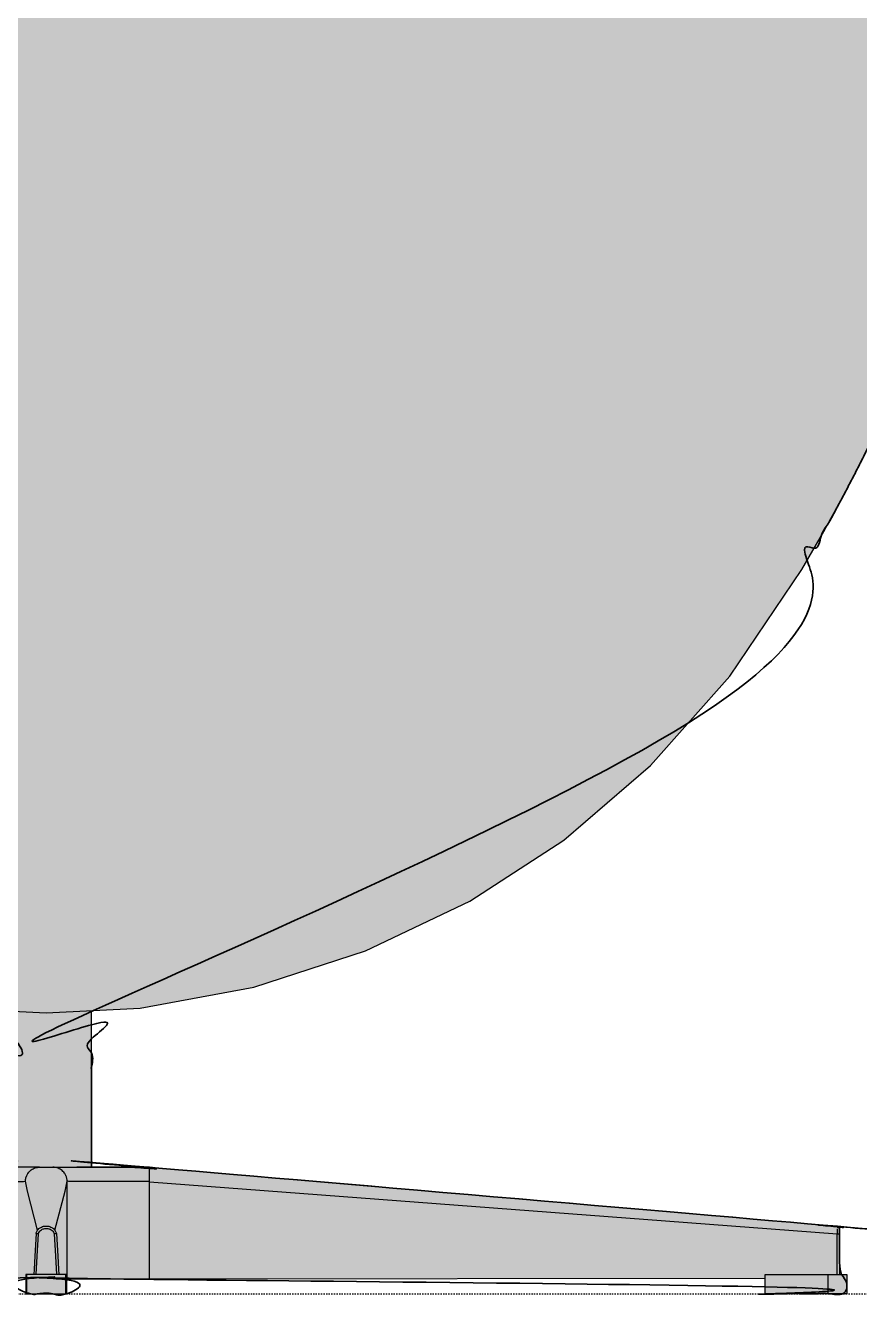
# Model space of a CAD drawing. Header units: millimetres. Extents: x 0 to 2578, y -1409 to 1073.
# Drawn here: x 525 to 878, y -1409 to -872 of the extents above; entities that cross this region are included whole.
import ezdxf

# ---------------------------------------------------------------- set-up
doc = ezdxf.new("R2010")
doc.units = ezdxf.units.MM
doc.linetypes.add('Dots', pattern=[1, 0, -1])
doc.layers.add('Blocks', color=7, linetype='Continuous')
doc.layers.add('Blocks$Fill', color=7, linetype='Continuous', true_color=0xffffff)
for name, color, linetype, lineweight, true_color in [('Blocks$Inner', 7, 'Continuous', 25, 0x007f00), ('Blocks$Outline', 7, 'Continuous', 35, 0xff3f3f), ('Groud', 7, 'Dots', 25, 0x243775)]:
    doc.layers.add(name, color=color, linetype=linetype, lineweight=lineweight, true_color=true_color)

# ---------------------------------------------------------------- blocks, each defined once
blk = doc.blocks.new('Egg Back')
at = {"layer": 'Blocks$Fill'}
blk.add_hatch(color=256, dxfattribs=at).paths.add_polyline_path([(-869.3712391371141, 27.61455358701468), (-869.371239455139, 25.1981333220111), (-869.3712705289859, 8.163703951348987), (-872.39221660677, 8.163703918454383), (-872.39221660677, -8.299842251105184e-13), (-837.874696968755, -8.331301775701787e-13), (-837.874696968755, 6.423867539126226), (-577.280474302293, 6.215370178221799), (-542.4298906721729, 6.215372085570429), (-542.3149146973797, 6.223098780641571), (-542.3149146973797, -1.769562418128174e-12), (-524.9037185619013, -8.616545857445428e-13), (-524.9037185619004, 6.22309878064066), (-524.7887425871081, 6.215372085569518), (-523.6353343226133, 6.215360147190998), (-229.3439362905269, 6.423867539126171), (-229.343936290526, -1.798086826302538e-12), (-194.8264166525109, -1.801232778762198e-12), (-194.8264166525109, 8.163703918453411), (-197.8473627302951, 8.163703951348925), (-197.847393804142, 25.19813332201104), (-197.8473938955341, 25.2568849047956), (-197.8473941221677, 27.61455358701462), (-198.7618609020069, 28.61103905259917), (-489.938160193566, 53.52566241185654), (-514.4489561808264, 53.52564181893199), (-514.4489561808246, 119.773678119389), (-493.8682258524263, 120.8173354521851), (-445.7318140967467, 129.7347128990032), (-398.5055316149878, 145.1323061718568), (-354.3971916350624, 166.1271013713249), (-314.5341077939588, 191.9144333049799), (-277.8720509013423, 223.4404528546457), (-244.3146904607487, 261.3288782925201), (-213.883921721987, 306.3738537231948), (-201.5549113010397, 327.8757135368256), (-189.9196367137958, 349.8062870160193), (-178.9998260716883, 372.13167474582), (-168.8149755233732, 394.8165467162013), (-159.3822345701083, 417.8243279024154), (-150.7163100618776, 441.1173945567452), (-142.8293899994138, 464.6572790036826), (-135.7310879680594, 488.4048806020865), (-131.5182243470212, 496.293276970312), (-123.0705784221522, 517.2537763524415), (-117.8000125519015, 533.9083310565293), (-114.8160233141975, 550.3293964632567), (-114.9205664259611, 557.0737698174689), (-115.4335906908458, 560.5176833554315), (-116.2791596626834, 563.8382193992929), (-117.4736037782062, 567.0406316159151), (-119.048200413978, 570.1541870000037), (-123.284998529601, 575.8862573824899), (-128.7218744577598, 580.5693848884375), (-135.0475520530439, 583.9178609383571), (-135.0735355611235, 583.9269321139275), (-135.0997792777997, 583.9353358730095), (-135.1262825967176, 583.9430731151817), (-135.1530449115223, 583.950144740023), (-135.1800656158588, 583.956551647112), (-135.2073441033722, 583.9622947360273), (-135.2348797677075, 583.9673749063478), (-135.2626720025098, 583.9717930576523), (-135.2907202014241, 583.9755500895196), (-135.3190237580955, 583.9786469015284), (-135.347582066169, 583.9810843932571), (-135.3763945192897, 583.982863464285), (-135.4054605111026, 583.9839850141905), (-135.4347794352528, 583.9844499425523), (-135.4643506853853, 583.9842591489491), (-135.4941736551452, 583.98341353296), (-135.5242477381775, 583.9819139941635), (-135.5545723281273, 583.9797614321383), (-135.5851468186397, 583.9769567464631), (-135.6159706033596, 583.9735008367167), (-135.6470430759322, 583.9693946024778), (-135.6783636300024, 583.9646389433253), (-135.7099316592154, 583.959234758838), (-135.7417465572162, 583.9531829485943), (-135.7738077176498, 583.946484412173), (-135.8061145341613, 583.9391400491531), (-135.8714627099982, 583.9225174416322), (-135.9377862338872, 583.903322322661), (-136.0050802549889, 583.8815618888696), (-136.0733399224635, 583.8572433368879), (-136.1425603854715, 583.8303738633458), (-136.2127367931734, 583.8009606648734), (-136.2838642947294, 583.7690109381003), (-136.3559380393001, 583.7345318796567), (-136.4289531760458, 583.6975306861723), (-136.502904854127, 583.6580145542771), (-136.577788222704, 583.615990680601), (-136.6535984309372, 583.571466261774), (-136.7303306279871, 583.524448494426), (-136.8865415851785, 583.4229617006863), (-137.0463822875615, 583.3115878724211), (-137.2098139284193, 583.1903845826703), (-137.4401878432997, 583.0079102714514), (-137.6771267426288, 582.8072381704469), (-137.7002579674464, 582.9992350102591), (-137.7262308947712, 583.1811665839817), (-137.7550934267185, 583.353424527927), (-137.786893465404, 583.5164004784071), (-137.8216789129434, 583.6704860717344), (-137.8594976714523, 583.8160729442212), (-137.8795595117314, 583.885801746497), (-137.9003976430462, 583.9535527321796), (-137.9220180531613, 584.019374855808), (-137.9444267298409, 584.0833170719216), (-137.9637568009786, 584.135330377431), (-137.9836378414645, 584.1860673605102), (-138.0040663824065, 584.2355298162126), (-138.0250389549132, 584.2837195395925), (-138.0465520900925, 584.330638325704), (-138.0686023190529, 584.3762879696008), (-138.0911861729024, 584.4206702663371), (-138.1143001827495, 584.463787010967), (-138.1379408797022, 584.5056399985444), (-138.1621047948689, 584.5462310241232), (-138.1867884593577, 584.5855618827577), (-138.2119884042769, 584.6236343695016), (-138.2377011607348, 584.660450279409), (-138.2639232598395, 584.696011407534), (-138.2906512326993, 584.7303195489305), (-138.3178816104224, 584.7633764986526), (-138.3456109241171, 584.7951840517543), (-138.3738357048916, 584.8257440032896), (-138.4025524838542, 584.8550581483124), (-138.431757792113, 584.8831282818769), (-138.4614481607763, 584.909956199037), (-138.4916201209524, 584.9355436948467), (-138.5222702037494, 584.9598925643601), (-138.5533949402757, 584.9830046026311), (-138.5849908616393, 585.0048816047138), (-138.6170544989487, 585.0255253656621), (-138.649582383312, 585.0449376805301), (-138.6825710458374, 585.0631203443718), (-138.7160170176332, 585.0800751522412), (-138.7499168298076, 585.0958038991922), (-138.7842670134689, 585.1103083802791), (-138.8190640997253, 585.1235903905555), (-138.8416140931866, 585.1314659405831), (-138.8643462771543, 585.1388400419946), (-138.8872604583749, 585.145713308674), (-138.9103564435952, 585.1520863545053), (-138.9336340395618, 585.1579597933727), (-138.9570930530214, 585.1633342391601), (-138.9807332907206, 585.1682103057518), (-139.0045545594062, 585.1725886070317), (-139.0285566658246, 585.1764697568838), (-139.0527394167227, 585.1798543691923), (-139.0771026188471, 585.182743057841), (-139.1016460789445, 585.1851364367144), (-139.1263696037614, 585.1870351196964), (-139.1512730000446, 585.1884397206707), (-139.1763560745407, 585.1893508535218), (-139.2016186339964, 585.1897691321337), (-145.4644352503678, 585.9412841171179), (-152.2127717382631, 585.1910711484052), (-158.7284492560451, 582.9536952770031), (-164.5281939667388, 579.4814863977772), (-169.6064357433064, 574.9669433557319), (-173.1814294384762, 570.2591941434212), (-172.6250360969156, 577.9320878767858), (-168.187596026521, 615.1086494031824), (-161.2652495909537, 657.0889395412332), (-136.7639144585595, 764.1809227688418), (-103.4809924603109, 878.2980293238597), (-88.89943345851714, 933.0350168247924), (-84.27375169769073, 956.9293501547336), (-81.49174388815152, 978.224880217369), (-80.42860806659371, 996.4914757415718), (-80.86830551893615, 1012.038386572178), (-84.95723047681746, 1034.848648743834), (-92.8272558847169, 1051.675425455222), (-98.36190962312718, 1058.549932215951), (-104.99723605838, 1064.318075191263), (-112.557943622511, 1068.763745114881), (-128.1028001116468, 1074.309553617203), (-146.1208854428936, 1073.462136421551), (-165.4761602565781, 1067.498093506668), (-206.9865525665358, 1050.409160242678), (-263.8049827075895, 1027.802222045794), (-334.3862317264732, 1007.166088125646), (-405.4402582391861, 993.665898614252), (-501.5847770767817, 984.3019042657743), (-533.0552428115919, 982.7296559679808), (-534.1633904476897, 982.7296559679808), (-565.6338561824999, 984.3019042657752), (-661.7783750200955, 993.6658986142521), (-732.8324015328084, 1007.166088125647), (-803.4136505516921, 1027.802222045795), (-860.2320806927459, 1050.409160242679), (-901.7424730027027, 1067.498093506668), (-921.0977478163876, 1073.462136421551), (-939.1158331476344, 1074.309553617202), (-954.6606896367697, 1068.76374511488), (-962.2213972009007, 1064.318075191262), (-968.8567236361531, 1058.549932215951), (-974.3913773745638, 1051.675425455222), (-982.2614027824633, 1034.848648743833), (-986.3503277403446, 1012.038386572178), (-986.7900251926875, 996.4914757415737), (-985.7268893711292, 978.2248802173691), (-982.94488156159, 956.9293501547328), (-978.3191998007641, 933.0350168247925), (-963.7376407989699, 878.2980293238608), (-930.4547188007222, 764.180922768841), (-905.953383668328, 657.0889395412333), (-899.0310372327608, 615.1086494031834), (-894.5935971623662, 577.932087876785), (-894.0372038208066, 570.2591941434213), (-897.6121975159754, 574.966943355732), (-902.690439292543, 579.4814863977773), (-908.4901840032367, 582.9536952770042), (-915.0058615210182, 585.1910711484062), (-921.7541980089136, 585.941284117118), (-928.0170146253004, 585.1897691321348), (-928.042277184755, 585.1893508535223), (-928.0673602592503, 585.1884397206708), (-928.0922636555329, 585.1870351196959), (-928.1169871803493, 585.1851364367136), (-928.1415306404463, 585.18274305784), (-928.1658938425702, 585.1798543691908), (-928.190076593468, 585.1764697568819), (-928.2140786998864, 585.1725886070295), (-928.2378999685718, 585.1682103057494), (-928.2615402062711, 585.1633342391575), (-928.2849992197308, 585.1579597933697), (-928.3082768156975, 585.1520863545021), (-928.331372800918, 585.1457133086705), (-928.3542869821388, 585.1388400419909), (-928.3770191661066, 585.1314659405792), (-928.399569159568, 585.1235903905514), (-928.4343662458238, 585.110308380275), (-928.4687164294842, 585.0958038991884), (-928.5026162416577, 585.0800751522376), (-928.5360622134526, 585.0631203443685), (-928.5690508759773, 585.0449376805271), (-928.6015787603396, 585.0255253656596), (-928.6336423976479, 585.0048816047117), (-928.6652383190108, 584.9830046026296), (-928.696363055536, 584.9598925643593), (-928.7270131383323, 584.9355436948467), (-928.7571850985075, 584.9099561990378), (-928.7868754671699, 584.8831282818785), (-928.816080775428, 584.8550581483149), (-928.8447975543895, 584.8257440032932), (-928.8730223351632, 584.795184051759), (-928.9007516488571, 584.7633764986584), (-928.9279820265795, 584.7303195489375), (-928.9547099994385, 584.6960114075423), (-928.9809320985423, 584.6604502794187), (-929.0066448549994, 584.6236343695126), (-929.031844799918, 584.5855618827703), (-929.056528464406, 584.5462310241376), (-929.0806923795719, 584.5056399985605), (-929.104333076524, 584.4637870109849), (-929.1274470863704, 584.4206702663569), (-929.1500309402193, 584.3762879696225), (-929.1720811691789, 584.3306383257277), (-929.1935943043578, 584.2837195396183), (-929.214566876864, 584.2355298162405), (-929.2349954178055, 584.1860673605403), (-929.2548764582907, 584.1353303774637), (-929.2742065294282, 584.0833170719563), (-929.2966152061091, 584.0193748558403), (-929.3182356162255, 583.9535527322092), (-929.3390737475415, 583.885801746524), (-929.3591355878219, 583.8160729442454), (-929.3969543463329, 583.6704860717531), (-929.4317397938742, 583.5164004784206), (-929.4635398325613, 583.3534245279358), (-929.4924023645099, 583.181166583987), (-929.5183752918356, 582.9992350102623), (-929.541506516654, 582.8072381704498), (-929.7784454159855, 583.0079102714554), (-930.0088193308696, 583.1903845826768), (-930.1722509717268, 583.3115878724271), (-930.332091674109, 583.4229617006914), (-930.4883026312998, 583.5244484944304), (-930.5650348283493, 583.5714662617783), (-930.6408450365823, 583.6159906806049), (-930.7157284051589, 583.6580145542806), (-930.7896800832398, 583.6975306861756), (-930.8626952199852, 583.7345318796596), (-930.9347689645556, 583.7690109381031), (-931.0058964661114, 583.8009606648758), (-931.0760728738128, 583.8303738633482), (-931.1452933368205, 583.8572433368901), (-931.2135530042949, 583.8815618888715), (-931.2808470253963, 583.9033223226628), (-931.347170549285, 583.9225174416337), (-931.4125187251217, 583.9391400491546), (-931.4448255416331, 583.9464844121745), (-931.4768867020666, 583.9531829485956), (-931.5087016000673, 583.9592347588392), (-931.5402696292803, 583.9646389433266), (-931.5715901833504, 583.969394602479), (-931.6026626559228, 583.9735008367178), (-931.6334864406426, 583.976956746464), (-931.6640609311548, 583.9797614321391), (-931.6943855211046, 583.9819139941643), (-931.7244596041369, 583.9834135329609), (-931.7542825738967, 583.9842591489501), (-931.7838538240292, 583.9844499425529), (-931.8131727481793, 583.983985014191), (-931.8422387399921, 583.9828634642856), (-931.8710511931126, 583.9810843932579), (-931.8996095011862, 583.978646901529), (-931.9279130578575, 583.9755500895202), (-931.9559612567717, 583.9717930576529), (-931.983753491574, 583.9673749063483), (-932.0112891559093, 583.9622947360275), (-932.0385676434225, 583.9565516471121), (-932.0655883477591, 583.9501447400231), (-932.0923506625638, 583.9430731151818), (-932.1188539814818, 583.9353358730096), (-932.145097698158, 583.9269321139276), (-932.1710812062374, 583.9178609383572), (-938.4967588015206, 580.5693848884385), (-943.9336347296794, 575.8862573824891), (-948.1704328453034, 570.1541870000038), (-949.7450294810747, 567.0406316159152), (-950.9394735965984, 563.838219399293), (-951.7850425684355, 560.5176833554316), (-952.2980668333198, 557.0737698174681), (-952.4026099450839, 550.3293964632577), (-949.4186207073794, 533.9083310565285), (-944.1480548371287, 517.2537763524416), (-935.7004089122602, 496.2932769703112), (-931.4875452912229, 488.4048806020883), (-924.3892432598668, 464.6572790036782), (-916.502323197401, 441.1173945567349), (-907.8363986891676, 417.8243279023992), (-898.4036577358994, 394.8165467161796), (-888.218807187581, 372.131674745793), (-877.2989965454697, 349.8062870159873), (-865.6637219582217, 327.875713536789), (-853.3347115372703, 306.3738537231539), (-822.9039427985331, 261.3288782925193), (-789.3465823579377, 223.4404528546466), (-752.6845254653222, 191.9144333049808), (-712.8214416242176, 166.127101371324), (-668.7131016442931, 145.1323061718559), (-621.4868191625351, 129.7347128990032), (-573.3504074068537, 120.8173354521851), (-552.76967707843, 119.7736781193881), (-552.769677078431, 53.52564181893199), (-577.2804730657149, 53.52566241185655), (-868.456772357275, 28.61103905260014)], flags=0)
at = {"layer": 'Blocks$Inner'}
for p, q in [((-514.4489561808259, 53.52564181893194), (-514.4489561808259, 119.8413570920893)), ((-198.7620812962632, 28.61101372459871), (-197.8473941221673, 27.61455358701642)), ((-541.838407393202, 0), (-541.838407393202, 8.163703918457031)), ((-525.380225866079, 0), (-525.380225866079, 8.163703918457031)), ((-202.648428196313, 0), (-202.648428196313, 8.163703918457031))]:
    blk.add_line(p, q, dxfattribs=at)
for points in [[(-853.3347115372699, 306.3738537231557), (-822.9039427985326, 261.328878292521), (-789.3465823579381, 223.4404528546474), (-752.6845254653226, 191.9144333049817), (-712.8214416242181, 166.1271013713258), (-668.7131016442936, 145.1323061718576), (-621.4868191625346, 129.734712899005), (-573.3504074068542, 120.8173354521869), (-533.6093166296405, 118.8020483296614), (-493.8682258524268, 120.8173354521869), (-445.7318140967463, 129.734712899005), (-398.5055316149874, 145.1323061718576), (-354.3971916350629, 166.1271013713258), (-314.5341077939584, 191.9144333049817), (-277.8720509013428, 223.4404528546474), (-244.3146904607484, 261.328878292521), (-213.8839217219866, 306.3738537231966)], [(-536.4494485595123, 53.52560864746374), (-537.2914816115872, 53.52562330384717), (-539.2849134913477, 53.52563338052732), (-542.3968438352958, 53.52563908605407), (-546.503094896244, 53.52564049759894), (-551.5133993163099, 53.5256408776695), (-557.2727058692026, 53.5256433708746), (-563.614616378115, 53.52564787518986), (-570.3498626893042, 53.52565429564675), (-577.2804730657144, 53.52566241185741), (-570.175659464504, 53.52565411075648), (-563.7359953688783, 53.52564797692958), (-558.1717959743901, 53.52564390769749), (-549.208112051062, 53.52564044182964), (-546.4874603693379, 53.52564050002638)], [(-536.4250528861221, 53.52569452679381), (-533.6093166296405, 53.52569280035004), (-530.7935803731589, 53.52569452679381)], [(-530.7691846997686, 53.52560864746374), (-529.9271516476938, 53.52562330384717), (-527.9337197679333, 53.52563338052732), (-524.8217894239851, 53.52563908605407), (-520.715538363037, 53.52564049759894), (-515.7052339429711, 53.5256408776695), (-509.9459273900784, 53.5256433708746), (-503.604016881166, 53.52564787518986), (-496.8687705699767, 53.52565429564675), (-489.9381601935665, 53.52566241185741), (-497.042973794777, 53.52565411075648), (-503.4826378904027, 53.52564797692958), (-509.0468372848909, 53.52564390769749), (-518.010521208219, 53.52564044182964), (-520.7311728899431, 53.52564050002638)], [(-489.9385072660289, 53.52581430527698), (-488.6512247999262, 53.41535404498609), (-489.9387807416997, 53.5255830354472)], [(-489.9384383891802, 53.525927668843), (-198.7618609020064, 28.61103905260097)], [(-537.2781033207639, 26.86537158893771), (-541.5791395145707, 43.41089766142522), (-542.4295527144777, 47.5893772418558)], [(-529.9405299385171, 26.86537158893771), (-525.6394937447103, 43.41089766142522), (-524.7890805448033, 47.5893772418558)], [(-524.7887425871077, 6.215372085571289), (-524.7887424370047, 26.87051825118124), (-524.7885956232267, 47.55854119294872)], [(-229.3439362905265, 6.423867539127968), (-489.9381589569884, 6.215370178222656), (-489.9428034919174, 26.81193512111622), (-489.9381572458578, 47.40850006325672)], [(-489.9381572458578, 47.40850006325672), (-417.160166353241, 41.89183332409539), (-344.3821754809096, 36.37516631160452), (-271.6041845875652, 30.85849958530525), (-198.8261936754061, 25.34183310653316)], [(-537.9272144570195, 25.46303392787831), (-538.4568688773061, 15.95482156197431), (-538.7629548989853, 10.452238111322), (-538.8910619997687, 8.163444023081865)], [(-537.8902430117078, 8.163656358146), (-537.464375411967, 15.86057944858021), (-536.9437485710141, 25.27374957470147)], [(-530.2748846882669, 25.27374957470147), (-529.754257847314, 15.86057944858021), (-529.3283902475732, 8.163656358146)], [(-529.2914188022614, 25.46303392787831), (-528.7617643819749, 15.95482156197431), (-528.4556783602957, 10.452238111322), (-528.3275712595123, 8.163444023081865)], [(-198.8333957857176, 8.163696837628777), (-198.8273009363838, 15.91368546025114), (-198.8198686033857, 25.37909092188966)], [(-489.9381589569884, 6.215370178222656), (-497.5026091206737, 6.215365893665876), (-504.6998344686353, 6.215362492670465), (-511.1913371681794, 6.215360134582625), (-516.6726816254732, 6.215358929499416), (-520.8867047091544, 6.21535893372311), (-523.6353343226137, 6.215360147191859), (-524.7887425871077, 6.215372085571289), (-524.9037185619009, 6.223098780642431)], [(-229.3439362905265, 0), (-229.3439362905265, 8.163703918457031), (-194.8264166525114, 8.163703918455212), (-194.8264166525114, 0), (-229.3722260769064, 0)]]:
    blk.add_lwpolyline(points, dxfattribs=at)
blk.add_lwpolyline([(-542.3149146973801, 8.163703918457031), (-542.3149146973801, 0), (-524.9037185619009, 0), (-524.9037185619009, 8.163703918457031)], close=True, dxfattribs=at)
blk.add_arc((-862.9904770314679, 692.8524557346464), 755.4502167307027, 329.23039493444, 344.2982345111071, dxfattribs=at)
for points, knots in [([(-542.4295527144777, 47.5893772418558), (-542.4078371754795, 48.07362089519756), (-542.3714822227112, 48.41251262354945), (-542.2757586870057, 48.90322523972463), (-542.1818385408615, 49.24269293766247), (-542.1195353347639, 49.43014558962568), (-541.4190255270869, 50.84897454284965)], [4.264140501279412, 4.264140501279412, 4.264140501279412, 4.264140501279412, 4.326978110797247, 4.376978110797247, 4.426978110797247, 4.440228253845248, 4.440228253845248, 4.440228253845248, 4.440228253845248]), ([(-541.4190255270869, 50.84897454284965), (-541.3764367961476, 50.91283746175122), (-541.1499523906159, 51.23926179785394), (-540.683980903158, 51.79009853728621), (-539.9457330050855, 52.41356331591487), (-539.1224669081485, 52.9123788992074), (-537.954969063243, 53.38785796918728), (-537.0342761398506, 53.52317890120048), (-536.4494485595123, 53.52560864746374)], [4.440228253845248, 4.440228253845248, 4.440228253845248, 4.440228253845248, 4.464207708378501, 4.564207746606246, 4.66420778483399, 4.764207823061735, 4.86420786128948, 5.0642076992117, 5.0642076992117, 5.0642076992117, 5.0642076992117]), ([(-525.7996077321941, 50.84897454284965), (-525.8421964631334, 50.91283746175122), (-526.0686808686651, 51.23926179785394), (-526.5346523561229, 51.79009853728621), (-527.2729002541955, 52.41356331591487), (-528.0961663511325, 52.9123788992074), (-529.2636641960371, 53.38785796918728), (-530.1843571194295, 53.52317890119957), (-530.7691846997686, 53.52560864746374)], [4.440228253845248, 4.440228253845248, 4.440228253845248, 4.440228253845248, 4.464207708378503, 4.564207746606255, 4.664207784834007, 4.764207823061759, 4.864207861289511, 5.0642076992117, 5.0642076992117, 5.0642076992117, 5.0642076992117]), ([(-524.7890805448033, 47.5893772418558), (-524.8107960838015, 48.07362089519756), (-524.8471510365698, 48.41251262354945), (-524.9428745722753, 48.90322523972463), (-525.0367947184195, 49.24269293766247), (-525.0990979245171, 49.43014558962568), (-525.7996077321941, 50.84897454284965)], [4.264140501279412, 4.264140501279412, 4.264140501279412, 4.264140501279412, 4.326978110797247, 4.376978110797247, 4.426978110797247, 4.440228253845248, 4.440228253845248, 4.440228253845248, 4.440228253845248]), ([(-489.9307670211047, 48.5228282133221), (-489.9325399868167, 48.72626087877416), (-489.9391073327342, 49.05700867952055), (-489.9456089155055, 49.3806790159515), (-489.9426672224427, 49.57567187868608)], [2.111111111111111, 2.111111111111111, 2.111111111111111, 2.111111111111111, 2.161969778588351, 2.217525334143906, 2.217525334143906, 2.217525334143906, 2.217525334143906]), ([(-489.9426672224427, 49.57567187868608), (-489.9397321991046, 49.73227574840803), (-489.9235861104453, 50.05022539314359), (-489.8998475464387, 50.51262041392238), (-489.9139351300028, 50.96313331650799), (-489.9295202072744, 51.38590873243265), (-489.9289764300984, 51.77236002306108), (-489.9285497801238, 52.12586367994936), (-489.9215043295762, 52.4455023236651), (-489.9143201878678, 52.72679231593702), (-489.9312803966232, 52.97020373734904), (-489.9477505987079, 53.17247245954968), (-489.9306556431466, 53.30319933444389), (-489.9163699945702, 53.38562400772662), (-489.9116346064757, 53.43658511974263), (-489.9135978567274, 53.47641642625058), (-489.9195749657583, 53.5142689555023), (-489.9294043252366, 53.52350416344962), (-489.9384383891802, 53.525927668843)], [2.217525334143906, 2.217525334143906, 2.217525334143906, 2.217525334143906, 2.269898183345623, 2.325453738901178, 2.381009294456734, 2.43656485001229, 2.492120405567845, 2.547675961123401, 2.603231516678957, 2.658787072234512, 2.714342627790067, 2.769898183345623, 2.825453738901178, 2.853231516678957, 2.881009294456734, 2.908787072234512, 2.93656485001229, 2.992119908032882, 2.992119908032882, 2.992119908032882, 2.992119908032882]), ([(-489.9381572458578, 47.40850006325672), (-489.93671763769, 47.55551370289413), (-489.9342149707727, 47.73218604401973), (-489.9311397991323, 48.08519484085355), (-489.9295739197178, 48.34860628630577), (-489.9307670211047, 48.5228282133221)], [2, 2, 2, 2, 2.027777777777778, 2.055555555555555, 2.111111111111111, 2.111111111111111, 2.111111111111111, 2.111111111111111]), ([(-577.2804743035149, 47.52566250944528), (-573.3751705766254, 47.52565492421036), (-565.4107143377541, 47.52517050216647), (-556.6963661341933, 47.52693295239806), (-550.9726627039845, 47.5233948590685), (-547.4469629465666, 47.53419008439778), (-544.7588700156111, 47.5413899574296), (-543.0217600636743, 47.54956729365404), (-542.514815952155, 47.5548387004319), (-542.4233334407681, 47.55881905629485)], [0, 0, 0, 0, 0.2222222222222222, 0.4444444444444444, 0.5555555555555556, 0.6666666666666666, 0.7777777777777778, 0.8888888888888888, 1, 1, 1, 1]), ([(-489.9381589557661, 47.52566250944528), (-493.8434626826556, 47.52565492421036), (-501.8079189215268, 47.52517050216647), (-510.5222671250876, 47.52693295239806), (-516.2459705552965, 47.5233948590685), (-519.7716703127144, 47.53419008439778), (-522.4597632436698, 47.5413899574296), (-524.1968731956067, 47.54956729365404), (-524.703817307126, 47.5548387004319), (-524.7952998185128, 47.55881905629485)], [0, 0, 0, 0, 0.2222222222222222, 0.4444444444444444, 0.5555555555555556, 0.6666666666666666, 0.7777777777777778, 0.8888888888888888, 1, 1, 1, 1]), ([(-537.7284753622289, 26.05833378609441), (-537.3746319116535, 26.70058291215082), (-537.1861102380271, 27.05008798182553), (-536.8957556043815, 27.34348765539198), (-536.6818809388196, 27.56958106928687)], [3.053761493789532, 3.053761493789532, 3.053761493789532, 3.053761493789532, 3.081539271567309, 3.163385651280501, 3.163385651280501, 3.163385651280501, 3.163385651280501]), ([(-536.9505854742956, 25.24794254991775), (-536.9166980695509, 25.37811494418111), (-536.7783210373373, 25.79854075625826), (-536.3940085137647, 26.45715859875145), (-535.7187536385673, 27.08399525303048), (-535.1325308923906, 27.37562024764429), (-534.7693374663277, 27.48894034183741), (-534.4247118313278, 27.58092426403437), (-534.0335425894073, 27.62605889002407), (-533.6876046171446, 27.60969433796981), (-533.6093166296405, 27.6031065795396)], [0, 0, 0, 0, 0.4035338408313377, 1.325119732087598, 2.263384527706742, 3.13729297380726, 3.270747904967801, 3.404515365188708, 4.20713059974719, 4.442828731316244, 4.442828731316244, 4.442828731316244, 4.442828731316244]), ([(-536.6818809388196, 27.56958106928687), (-536.5208707890479, 27.70100451781036), (-536.1742301030381, 27.93593796646837), (-535.820927590662, 28.13928359742749), (-535.6134790889837, 28.21905066969885)], [3.163385651280501, 3.163385651280501, 3.163385651280501, 3.163385651280501, 3.218941206836056, 3.273558255429466, 3.273558255429466, 3.273558255429466, 3.273558255429466]), ([(-535.6134790889837, 28.21905066969885), (-535.3308435097924, 28.34910214713545), (-534.6861788179003, 28.58300545146903), (-533.9881093770591, 28.62891940739519), (-533.6093166296405, 28.60338135055281)], [3.273558255429466, 3.273558255429466, 3.273558255429466, 3.273558255429466, 3.356891588762799, 3.458660701398399, 3.458660701398399, 3.458660701398399, 3.458660701398399]), ([(-533.6093166296405, 28.60338135055281), (-533.2305238822219, 28.62891940739519), (-532.5324544413807, 28.58300545146903), (-531.8877897494885, 28.34910214713545), (-531.6051541702973, 28.21905066969885)], [3.458660701398399, 3.458660701398399, 3.458660701398399, 3.458660701398399, 3.560429814033999, 3.643763147367332, 3.643763147367332, 3.643763147367332, 3.643763147367332]), ([(-533.6093166296405, 27.6031065795396), (-533.5310286421363, 27.60969433796981), (-533.1850906698737, 27.62605889002407), (-532.7939214279531, 27.58092426403437), (-532.4492957929533, 27.48894034183741), (-532.0861023668904, 27.37562024764429), (-531.4998796207137, 27.08399525303048), (-530.8246247455163, 26.45715859875145), (-530.4403122219437, 25.79854075625826), (-530.3019351897301, 25.37811494418111), (-530.2680477849854, 25.24794254991775)], [4.442828731316244, 4.442828731316244, 4.442828731316244, 4.442828731316244, 4.678526862885297, 5.481142097443779, 5.614909557664687, 5.748364488825227, 6.622272934925745, 7.56053773054489, 8.482123621801149, 8.885657462632487, 8.885657462632487, 8.885657462632487, 8.885657462632487]), ([(-531.6051541702973, 28.21905066969885), (-531.397705668619, 28.13928359742749), (-531.0444031562429, 27.93593796646837), (-530.6977624702331, 27.70100451781036), (-530.5367523204613, 27.56958106928687)], [3.643763147367332, 3.643763147367332, 3.643763147367332, 3.643763147367332, 3.698380195960742, 3.753935751516297, 3.753935751516297, 3.753935751516297, 3.753935751516297]), ([(-530.5367523204613, 27.56958106928687), (-530.3228776548995, 27.34348765539198), (-530.0325230212538, 27.05008798182553), (-529.8440013476275, 26.70058291215082), (-529.4901578970521, 26.05833378609441)], [3.753935751516297, 3.753935751516297, 3.753935751516297, 3.753935751516297, 3.835782131229489, 3.863559909007266, 3.863559909007266, 3.863559909007266, 3.863559909007266]), ([(-197.8473941221673, 27.61455358701642), (-197.8473943926292, 27.61225412173462), (-197.8473947162929, 27.5871325579792), (-197.8473950543921, 27.51005758870542), (-197.8473954139263, 27.3710636142232), (-197.8473956589078, 27.05441828094899), (-197.8473953891298, 26.43636704852725), (-197.8473946871454, 25.79657867587412), (-197.8473940667855, 25.36656683724959), (-197.8473938348307, 25.21775086068828), (-197.8473938041425, 25.19813332201284)], [0.8467776261383999, 0.8467776261383999, 0.8467776261383999, 0.8467776261383999, 1.375832051043059, 1.643375683268964, 1.910347921396219, 2.77619384489765, 3.676562866159268, 4.573203297794473, 4.972830655643813, 5.033421807451004, 5.033421807451004, 5.033421807451004, 5.033421807451004])]:
    blk.add_open_spline(points, degree=3, knots=knots, dxfattribs=at)
for points in [[(-198.7927378300592, 26.54684352065397), (-198.7865168601929, 26.89411941562958), (-198.7809764788908, 27.21260219187843), (-198.776643071069, 27.48597181526111)], [(-198.7624362791757, 28.57570104530987), (-198.7621704004232, 28.59977248990435), (-198.7620509655981, 28.61074367847323), (-198.7620812962632, 28.61101372459871)], [(-537.9177805942518, 25.49968870070279), (-537.8681385009904, 25.68993588758804), (-537.8047526705259, 25.87676034823471), (-537.7284753622289, 26.05833378609441)], [(-536.9437485710141, 25.27374957470147), (-537.1059579585481, 25.31217156935509), (-537.4305545744492, 25.38805885631791), (-537.7553616978466, 25.46260645658094), (-537.9177805942518, 25.49968870070279)], [(-529.3008526650292, 25.49968870070279), (-529.4632715614343, 25.46260645658094), (-529.7880786848318, 25.38805885631791), (-530.1126753007329, 25.31217156935509), (-530.2748846882669, 25.27374957470147)], [(-529.4901578970521, 26.05833378609441), (-529.4138805887551, 25.87676034823471), (-529.3504947582906, 25.68993588758804), (-529.3008526650292, 25.49968870070279)], [(-198.8135437712263, 25.4163487310343), (-198.806227003246, 25.80374729434971), (-198.799352160735, 26.178028139856), (-198.7927378300592, 26.54684352065397)], [(-197.8473938041425, 25.19813332201284), (-197.8473834461929, 19.51998938485485), (-197.8473730882579, 13.84184720793019), (-197.8473627302956, 8.163703984244421)]]:
    blk.add_open_spline(points, degree=3, dxfattribs=at)
blk.add_rational_spline([(-198.8198686033857, 25.37909092188995), (-198.3335725735049, 25.28979023860427), (-197.8473938041843, 25.19813836951242)], [0.935348269419867, 0.9348556378605971, 0.9343659733068007], degree=2, dxfattribs=at)
at = {"layer": 'Blocks$Outline'}
blk.add_rational_spline([(-869.3712391371137, 27.61455358701551), (-869.3712388666518, 27.61225412173462), (-869.3712385429881, 27.5871325579792), (-869.3712382048889, 27.51005758870451), (-869.3712378453547, 27.37106361422229), (-869.3712376003732, 27.05441828094808), (-869.3712378701512, 26.43636704852725), (-869.3712385721356, 25.79657867587412), (-869.3712391924955, 25.36656683724868), (-869.3712394244503, 25.21775086068828), (-869.3712394551385, 25.19813332201193), (-869.3712498130881, 19.51998938485394), (-869.3712601710222, 13.84184720793019), (-869.3712705289854, 8.163703951349817), (-870.3782525549141, 8.163703940384949), (-871.3852345808418, 8.163703929419171), (-872.3922166067696, 8.163703918455212), (-872.3922166067696, 5.442469278968929), (-872.3922166067696, 2.721234639485374), (-872.3922166067696, 0), (-860.8863767274324, -9.094947017729282e-13), (-849.3805368480935, 0), (-837.8746969687545, 0), (-837.8746969687545, 2.14128917970811), (-837.8746969687545, 4.282578359418949), (-837.8746969687545, 6.423867539127059), (-751.0099560799345, 6.354368418826198), (-664.1452151911126, 6.284869298523518), (-577.2804743022925, 6.215370178222656), (-574.7589909143971, 6.21536875003585), (-572.2375075265018, 6.215367321851772), (-569.7160241386073, 6.215365893664966), (-567.3169490226192, 6.215364760000739), (-564.9178739066319, 6.215363626333783), (-562.5187987906447, 6.215362492669556), (-560.354964557464, 6.215361706640579), (-558.1911303242823, 6.215360920612511), (-556.0272960911007, 6.215360134582625), (-554.2001812720027, 6.215359732888828), (-552.3730664529057, 6.215359331193213), (-550.5459516338078, 6.215358929499416), (-549.1412772725798, 6.215358930907314), (-547.7366029113527, 6.215358932315212), (-546.3319285501257, 6.21535893372311), (-545.4157186789726, 6.215359338212693), (-544.4995088078194, 6.215359742702276), (-543.5832989366672, 6.21536014719095), (-543.1988295151696, 6.215364126651366), (-542.814360093671, 6.215368106110873), (-542.4298906721724, 6.215372085571289), (-542.3915653472413, 6.217947650595306), (-542.3532400223103, 6.220523215618414), (-542.3149146973792, 6.223098780642431), (-542.3149146973792, 4.148732520427984), (-542.3149146973792, 2.074366260213537), (-542.3149146973792, -9.094947017729282e-13), (-536.5111826522207, 0), (-530.7074506070603, 0), (-524.9037185619009, 0), (-524.9037185619, 2.074366260213537), (-524.9037185619, 4.148732520427984), (-524.9037185619, 6.223098780641521), (-524.8653932369698, 6.220523215618414), (-524.8270679120387, 6.217947650594397), (-524.7887425871077, 6.21537208557038), (-524.4042731656091, 6.215368106109963), (-524.0198037441114, 6.215364126651366), (-523.6353343226128, 6.215360147191859), (-522.7191244514606, 6.215359742703185), (-521.8029145803066, 6.215359338212693), (-520.8867047091544, 6.21535893372311), (-519.4820303479264, 6.215358932315212), (-518.0773559867002, 6.215358930907314), (-516.6726816254723, 6.215358929498507), (-514.8455668063743, 6.215359331193213), (-513.0184519872773, 6.215359732887919), (-511.1913371681785, 6.215360134581715), (-509.0275029349978, 6.215360920611602), (-506.8636687018161, 6.215361706640579), (-504.6998344686344, 6.215362492669556), (-502.3007593526472, 6.215363626335602), (-499.9016842366609, 6.215364759999829), (-497.5026091206728, 6.215365893664966), (-494.9811257327774, 6.215367321851772), (-492.4596423448838, 6.21536875003676), (-489.9381589569884, 6.215370178222656), (-403.0734180681666, 6.284869298523518), (-316.2086771793465, 6.354368418825288), (-229.3439362905265, 6.423867539127059), (-229.3439362905265, 4.282578359418039), (-229.3439362905265, 2.14128917970811), (-229.3439362905256, -9.094947017729282e-13), (-217.8380964111875, 0), (-206.3322565318485, -9.094947017729282e-13), (-194.8264166525105, -9.094947017729282e-13), (-194.8264166525105, 2.721234639485374), (-194.8264166525105, 5.442469278968929), (-194.8264166525105, 8.163703918454303), (-195.8333986784382, 8.16370392942008), (-196.8403807043669, 8.163703940384039), (-197.8473627302947, 8.163703951349817), (-197.847373088257, 13.84184720792928), (-197.847383446192, 19.51998938485485), (-197.8473938041416, 25.19813332201193), (-197.8473938348297, 25.21775086068737), (-197.8473940667855, 25.36656683724868), (-197.8473946871445, 25.79657867587412), (-197.8473953891298, 26.43636704852725), (-197.8473956589078, 27.05441828094808), (-197.8473954139254, 27.37106361422229), (-197.8473950543921, 27.51005758870542), (-197.8473947162929, 27.5871325579792), (-197.8473943926292, 27.61225412173371), (-197.8473941221673, 27.61455358701551), (-198.1522163821128, 27.94671540887703), (-198.4570386420601, 28.27887723073945), (-198.7618609020064, 28.61103905260006), (-295.8206273325259, 36.91591350568615), (-392.8793937630453, 45.22078795877133), (-489.9381601935656, 53.52566241185741), (-498.1084255226524, 53.5256555475471), (-506.2786908517392, 53.52564868324134), (-514.4489561808259, 53.52564181893285), (-514.4489561808259, 75.60832058575124), (-514.4489561808259, 97.69099935257054), (-514.4489561808241, 119.7736781193898), (-507.5887127380247, 120.1215638969888), (-500.7284692952262, 120.4694496745869), (-493.8682258524259, 120.8173354521859), (-477.8227552671997, 123.7897946011262), (-461.7772846819726, 126.7622537500647), (-445.7318140967463, 129.7347128990041), (-429.9897199361594, 134.8672439899556), (-414.2476257755734, 139.9997750809052), (-398.5055316149874, 145.1323061718576), (-383.8027516216789, 152.1305712383473), (-369.0999716283713, 159.128836304837), (-354.397191635062, 166.1271013713258), (-341.1094970213608, 174.7228786825435), (-327.8218024076596, 183.3186559937631), (-314.5341077939584, 191.9144333049808), (-302.3134221630853, 202.4231064882033), (-290.0927365322141, 212.9317796714249), (-277.8720509013419, 223.4404528546465), (-266.6862640878107, 236.0699280006056), (-255.5004772742795, 248.6994031465629), (-244.3146904607484, 261.328878292521), (-234.1711008811608, 276.3438701027453), (-224.0275113015732, 291.3588619129714), (-213.8839217219866, 306.3738537231957), (-179.9067719620455, 363.4398608064453), (-153.7050348882306, 424.4680907049897), (-135.731087968059, 488.4048806020874), (-134.3268000943799, 491.0343460581626), (-132.9225122206999, 493.6638115142387), (-131.5182243470208, 496.2932769703129), (-128.7023423720639, 503.2801100976894), (-125.8864603971078, 510.2669432250659), (-123.0705784221518, 517.2537763524424), (-121.3137231320679, 522.8052945871368), (-119.5568678419841, 528.356812821833), (-117.8000125519011, 533.9083310565302), (-116.8053494726664, 539.3820195254384), (-115.8106863934318, 544.855707994348), (-114.8160233141971, 550.3293964632571), (-114.8508710181177, 552.5775209146618), (-114.8857187220392, 554.8256453660656), (-114.9205664259607, 557.0737698174694), (-115.0915745142556, 558.2217409967902), (-115.2625826025505, 559.369712176112), (-115.4335906908454, 560.5176833554319), (-115.7154470147907, 561.6245287033867), (-115.9973033387369, 562.7313740513396), (-116.279159662683, 563.8382193992934), (-116.6773077011903, 564.9056901381678), (-117.0754557396986, 565.9731608770412), (-117.4736037782059, 567.0406316159156), (-117.9984693234628, 568.0784834106103), (-118.5233348687198, 569.1163352053077), (-119.0482004139776, 570.1541870000042), (-120.4604664525186, 572.0648771274996), (-121.8727324910597, 573.975567254995), (-123.2849985296007, 575.8862573824904), (-125.0972905056542, 577.4472998844735), (-126.9095824817068, 579.0083423864558), (-128.7218744577594, 580.569384888438), (-130.8304336561878, 581.6855435717448), (-132.9389928546152, 582.8017022550498), (-135.0475520530435, 583.9178609383575), (-135.599087021852, 584.1185048567418), (-136.4539995596469, 583.8190059303083), (-137.5170109985283, 582.947028451335), (-137.6771267426284, 582.8072381704474), (-137.7350636517913, 583.3329982192322), (-137.969410486121, 584.4393797283351), (-138.5410369181982, 585.0985735736035), (-139.0664067005682, 585.188851499493), (-139.2016186339961, 585.1897691321342), (-141.2892241727859, 585.4402741271292), (-143.3768297115766, 585.6907791221242), (-145.4644352503674, 585.9412841171184), (-147.7138807463325, 585.691213127548), (-149.9633262422976, 585.4411421379768), (-152.2127717382627, 585.1910711484056), (-154.3846642441904, 584.4452791912713), (-156.556556750118, 583.6994872341388), (-158.7284492560448, 582.9536952770036), (-160.661697492942, 581.7962923172604), (-162.5949457298402, 580.6388893575181), (-164.5281939667384, 579.4814863977776), (-166.2209412255943, 577.9766387170953), (-167.9136884844502, 576.4717910364129), (-169.6064357433061, 574.9669433557324), (-170.7981003083623, 573.3976936182949), (-171.9897648734195, 571.8284438808582), (-173.1814294384758, 570.2591941434216), (-172.9959649912889, 572.8168253878762), (-172.8105005441021, 575.3744566323317), (-172.6250360969152, 577.9320878767862), (-171.1458894067837, 590.3242750522509), (-169.6667427166531, 602.7164622277173), (-168.1875960265206, 615.1086494031829), (-165.8801472146642, 629.1020794491992), (-163.5726984028088, 643.0955094952174), (-161.2652495909533, 657.0889395412337), (-153.0981378801553, 692.7862672837705), (-144.9310261693572, 728.4835950263055), (-136.7639144585592, 764.1809227688423), (-125.6696071258093, 802.2199582871822), (-114.5752997930604, 840.2589938055212), (-103.4809924603105, 878.2980293238602), (-98.62047279304534, 896.5436918241717), (-93.75995312578107, 914.7893543244822), (-88.8994334585168, 933.0350168247928), (-87.35753953824133, 940.9997946014396), (-85.81564561796586, 948.9645723780854), (-84.27375169769039, 956.929350154734), (-83.34641576117701, 964.0278601756131), (-82.41907982466455, 971.1263701964913), (-81.49174388815118, 978.2248802173694), (-81.13736528096524, 984.3137453921031), (-80.7829866737793, 990.4026105668377), (-80.42860806659337, 996.4914757415722), (-80.57517388404085, 1001.673779351775), (-80.72173970148833, 1006.856082961976), (-80.86830551893581, 1012.038386572178), (-82.23128050489595, 1019.641807296065), (-83.59425549085609, 1027.245228019949), (-84.95723047681713, 1034.848648743834), (-87.58057227945028, 1040.457574314296), (-90.20391408208343, 1046.066499884759), (-92.82725588471658, 1051.675425455222), (-94.67214046418667, 1053.966927708798), (-96.51702504365676, 1056.258429962374), (-98.36190962312685, 1058.549932215952), (-100.5736851015445, 1060.472646541055), (-102.7854605799621, 1062.395360866158), (-104.9972360583797, 1064.318075191264), (-107.51747191309, 1065.799965165803), (-110.0377077678004, 1067.281855140342), (-112.5579436225107, 1068.763745114882), (-117.7395624522223, 1070.612347948989), (-122.921181281934, 1072.460950783096), (-128.1028001116465, 1074.309553617204), (-134.1088285553951, 1074.027081218652), (-140.1148569991437, 1073.744608820103), (-146.1208854428933, 1073.462136421551), (-152.5726437141211, 1071.47412211659), (-159.024401985349, 1069.486107811631), (-165.4761602565777, 1067.498093506668), (-179.3129576932297, 1061.801782418671), (-193.1497551298826, 1056.105471330674), (-206.9865525665355, 1050.409160242678), (-225.9260292802201, 1042.873514177051), (-244.8655059939056, 1035.337868111422), (-263.8049827075893, 1027.802222045795), (-287.3320657138838, 1020.923510739078), (-310.8591487201784, 1014.044799432364), (-334.3862317264729, 1007.166088125646), (-358.0709072307109, 1002.666024955182), (-381.7555827349488, 998.1659617847167), (-405.4402582391858, 993.6658986142525), (-437.488431185051, 990.5445671647608), (-469.5366041309162, 987.4232357152691), (-501.5847770767814, 984.3019042657747), (-512.0749323217178, 983.7778214998448), (-522.5650875666552, 983.2537387339121), (-533.0552428115916, 982.7296559679812), (-533.4246253569572, 982.7296559679821), (-533.7940079023238, 982.7296559679812), (-534.1633904476894, 982.7296559679812), (-544.6535456926258, 983.2537387339121), (-555.1437009375622, 983.777821499843), (-565.6338561824996, 984.3019042657756), (-597.6820291283648, 987.4232357152682), (-629.73020207423, 990.5445671647608), (-661.7783750200952, 993.6658986142525), (-685.4630505243331, 998.1659617847167), (-709.147726028571, 1002.666024955182), (-732.832401532808, 1007.166088125647), (-756.3594845391026, 1014.044799432363), (-779.8865675453972, 1020.923510739079), (-803.4136505516917, 1027.802222045796), (-822.3531272653763, 1035.337868111422), (-841.2926039790609, 1042.873514177051), (-860.2320806927455, 1050.409160242679), (-874.0688781293984, 1056.105471330674), (-887.9056755660504, 1061.801782418671), (-901.7424730027024, 1067.498093506668), (-908.1942312739311, 1069.48610781163), (-914.6459895451594, 1071.47412211659), (-921.0977478163877, 1073.462136421551), (-927.1037762601368, 1073.744608820102), (-933.1098047038854, 1074.027081218651), (-939.1158331476345, 1074.309553617203), (-944.2974519773461, 1072.460950783097), (-949.4790708070577, 1070.612347948988), (-954.6606896367698, 1068.763745114881), (-957.1809254914797, 1067.281855140341), (-959.7011613461909, 1065.799965165802), (-962.2213972009008, 1064.318075191263), (-964.4331726793189, 1062.395360866158), (-966.6449481577365, 1060.472646541056), (-968.8567236361532, 1058.549932215952), (-970.7016082156242, 1056.258429962374), (-972.5464927950939, 1053.966927708798), (-974.391377374564, 1051.675425455222), (-977.0147191771975, 1046.066499884759), (-979.6380609798302, 1040.457574314296), (-982.2614027824634, 1034.848648743834), (-983.6243777684235, 1027.245228019949), (-984.9873527543841, 1019.641807296064), (-986.3503277403447, 1012.038386572178), (-986.4968935577926, 1006.856082961976), (-986.6434593752397, 1001.673779351776), (-986.7900251926876, 996.491475741574), (-986.4356465855012, 990.4026105668386), (-986.0812679783153, 984.3137453921049), (-985.7268893711293, 978.2248802173694), (-984.799553434616, 971.1263701964913), (-983.8722174981035, 964.0278601756122), (-982.9448815615901, 956.9293501547331), (-981.4029876413147, 948.9645723780864), (-979.8610937210392, 940.9997946014396), (-978.3191998007642, 933.0350168247928), (-973.458680133499, 914.7893543244822), (-968.5981604662338, 896.5436918241717), (-963.73764079897, 878.2980293238611), (-952.6433334662206, 840.2589938055203), (-941.5490261334712, 802.2199582871813), (-930.4547188007223, 764.1809227688414), (-922.2876070899238, 728.4835950263064), (-914.1204953791257, 692.7862672837696), (-905.9533836683277, 657.0889395412337), (-903.6459348564713, 643.0955094952164), (-901.3384860446158, 629.1020794492001), (-899.0310372327604, 615.1086494031838), (-897.5518905426288, 602.7164622277182), (-896.0727438524973, 590.3242750522518), (-894.5935971623658, 577.9320878767853), (-894.4081327151789, 575.3744566323307), (-894.222668267992, 572.8168253878762), (-894.0372038208061, 570.2591941434216), (-895.2288683858624, 571.8284438808582), (-896.4205329509177, 573.3976936182958), (-897.6121975159749, 574.9669433557324), (-899.3049447748308, 576.4717910364138), (-900.9976920336867, 577.9766387170944), (-902.6904392925426, 579.4814863977776), (-904.6236875294398, 580.6388893575181), (-906.556935766338, 581.7962923172604), (-908.4901840032362, 582.9536952770045), (-910.6620765091639, 583.6994872341388), (-912.8339690150906, 584.4452791912713), (-915.0058615210182, 585.1910711484065), (-917.2553070169838, 585.4411421379768), (-919.5047525129485, 585.691213127548), (-921.7541980089136, 585.9412841171184), (-923.8418035477089, 585.6907791221242), (-925.9294090865046, 585.4402741271283), (-928.0170146253004, 585.1897691321351), (-928.1522265587223, 585.1888514994912), (-928.6775963410864, 585.098573573599), (-929.24922277316, 584.4393797283342), (-929.4835696074897, 583.3329982192331), (-929.541506516654, 582.8072381704501), (-929.7016222607549, 582.9470284513377), (-930.7646336996359, 583.8190059303092), (-931.619546237429, 584.1185048567427), (-932.1710812062374, 583.9178609383575), (-934.2796404046649, 582.8017022550507), (-936.3881996030932, 581.6855435717448), (-938.4967588015206, 580.5693848884389), (-940.3090507775732, 579.0083423864567), (-942.1213427536254, 577.4472998844744), (-943.9336347296794, 575.8862573824895), (-945.34590076822, 573.9755672549941), (-946.7581668067619, 572.0648771274996), (-948.1704328453034, 570.1541870000042), (-948.6952983905599, 569.1163352053086), (-949.2201639358173, 568.0784834106112), (-949.7450294810747, 567.0406316159156), (-950.1431775195824, 565.9731608770412), (-950.5413255580902, 564.9056901381668), (-950.9394735965984, 563.8382193992934), (-951.2213299205428, 562.7313740513396), (-951.5031862444889, 561.6245287033867), (-951.7850425684355, 560.5176833554319), (-951.95605065673, 559.369712176112), (-952.1270587450249, 558.2217409967902), (-952.2980668333198, 557.0737698174685), (-952.3329145372409, 554.8256453660656), (-952.3677622411624, 552.5775209146609), (-952.4026099450839, 550.329396463258), (-951.4079468658492, 544.8557079943471), (-950.4132837866146, 539.3820195254375), (-949.4186207073794, 533.9083310565293), (-947.6617654172956, 528.356812821833), (-945.9049101272121, 522.8052945871368), (-944.1480548371287, 517.2537763524424), (-941.3321728621727, 510.2669432250668), (-938.5162908872162, 503.2801100976876), (-935.7004089122602, 496.293276970312), (-934.2961210385811, 493.6638115142378), (-932.891833164902, 491.0343460581626), (-931.4875452912229, 488.4048806020892), (-913.5135983710477, 424.4680907049745), (-887.3118612972225, 363.4398608064152), (-853.3347115372699, 306.3738537231548), (-843.1911219576896, 291.358861912945), (-833.0475323781111, 276.3438701027326), (-822.9039427985326, 261.3288782925201), (-811.7181559850014, 248.6994031465629), (-800.5323691714693, 236.0699280006047), (-789.3465823579372, 223.4404528546474), (-777.125896727066, 212.9317796714249), (-764.9052110961939, 202.4231064882033), (-752.6845254653217, 191.9144333049817), (-739.3968308516205, 183.3186559937631), (-726.1091362379193, 174.7228786825444), (-712.8214416242172, 166.1271013713249), (-698.1186616309096, 159.1288363048352), (-683.4158816376012, 152.1305712383473), (-668.7131016442927, 145.1323061718567), (-652.9710074837067, 139.9997750809052), (-637.2289133231207, 134.8672439899547), (-621.4868191625346, 129.7347128990041), (-605.4413485773075, 126.7622537500647), (-589.3958779920804, 123.7897946011253), (-573.3504074068533, 120.8173354521859), (-566.4901639640457, 120.4694496745869), (-559.6299205212381, 120.121563896987), (-552.7696770784296, 119.7736781193889), (-552.7696770784305, 97.69099935256963), (-552.7696770784305, 75.60832058575033), (-552.7696770784305, 53.52564181893285), (-560.9399424075245, 53.52564868324043), (-569.1102077366195, 53.52565554754801), (-577.2804730657144, 53.52566241185741), (-674.3392394962348, 45.22078795877133), (-771.3980059267551, 36.91591350568524), (-868.4567723572745, 28.61103905260097), (-868.7615946172218, 28.27887723073854), (-869.0664168771673, 27.94671540887794), (-869.3712391371137, 27.61455358701551)], [1, 1, 1, 1, 1, 1, 1, 1, 1, 1, 1, 1, 1, 1, 1, 1, 1, 1, 1, 1, 1, 1, 1, 1, 1, 1, 1, 1, 1, 1, 1, 1, 1, 1, 1, 1, 1, 1, 1, 1, 1, 1, 1, 1, 1, 1, 1, 1, 1, 1, 1, 1, 1, 1, 1, 1, 1, 1, 1, 1, 1, 1, 1, 1, 1, 1, 1, 1, 1, 1, 1, 1, 1, 1, 1, 1, 1, 1, 1, 1, 1, 1, 1, 1, 1, 1, 1, 1, 1, 1, 1, 1, 1, 1, 1, 1, 1, 1, 1, 1, 1, 1, 1, 1, 1, 1, 1, 1, 1, 1, 1, 1, 1, 1, 1, 1, 1, 1, 1, 1, 1, 1, 1, 1, 1, 1, 1, 1, 1, 1, 1, 1, 1, 1, 1, 1, 1, 1, 1, 1, 1, 1, 1, 1, 1, 1, 1, 1, 1, 1, 0.9942449430452566, 0.9942449430452566, 1, 1, 1, 1, 1, 1, 1, 1, 1, 1, 1, 1, 1, 1, 1, 1, 1, 1, 1, 1, 1, 1, 1, 1, 1, 1, 1, 1, 1, 1, 1, 1, 1, 1, 1, 1, 1, 1, 1, 1, 1, 1, 1, 1, 1, 1, 1, 1, 1, 1, 1, 1, 1, 1, 1, 1, 1, 1, 1, 1, 1, 1, 1, 1, 1, 1, 1, 1, 1, 1, 1, 1, 1, 1, 1, 1, 1, 1, 1, 1, 1, 1, 1, 1, 1, 1, 1, 1, 1, 1, 1, 1, 1, 1, 1, 1, 1, 1, 1, 1, 1, 1, 1, 1, 1, 1, 1, 1, 1, 1, 1, 1, 1, 1, 1, 1, 1, 1, 1, 1, 1, 1, 1, 1, 1, 1, 1, 1, 1, 1, 1, 1, 1, 1, 1, 1, 1, 1, 1, 1, 1, 1, 1, 1, 1, 1, 1, 1, 1, 1, 1, 1, 1, 1, 1, 1, 1, 1, 1, 1, 1, 1, 1, 1, 1, 1, 1, 1, 1, 1, 1, 1, 1, 1, 1, 1, 1, 1, 1, 1, 1, 1, 1, 1, 1, 1, 1, 1, 1, 1, 1, 1, 1, 1, 1, 1, 1, 1, 1, 1, 1, 1, 1, 1, 1, 1, 1, 1, 1, 1, 1, 1, 1, 1, 1, 1, 1, 1, 1, 1, 1, 1, 1, 1, 1, 1, 1, 1, 1, 1, 1, 1, 1, 1, 1, 1, 1, 1, 1, 1, 1, 1, 1, 1, 1, 1, 1, 1, 1, 1, 1, 1, 1, 1, 1, 1, 1, 1, 1, 1, 1, 1, 1, 1, 1, 1, 1, 1, 1, 1, 1, 1, 1, 1, 0.9942449430452536, 0.9942449430452536, 1, 1, 1, 1, 1, 1, 1, 1, 1, 1, 1, 1, 1, 1, 1, 1, 1, 1, 1, 1, 1, 1, 1, 1, 1, 1, 1, 1, 1, 1, 1, 1, 1, 1, 1, 1, 1], degree=3, knots=[0.05305609417428636, 0.05305609417428636, 0.05305609417428636, 0.05305609417428636, 0.5821105190789866, 0.8496541513048954, 1.116626389432162, 1.982472312933629, 2.882841334195296, 3.779481765830502, 4.179109123679899, 4.239700275486888, 4.239700275486888, 4.239700275486888, 21.30561202517925, 21.30561202517925, 21.30561202517925, 24.3265581029636, 24.3265581029636, 24.3265581029636, 32.49026202141767, 32.49026202141767, 32.49026202141767, 67.03607144581264, 67.03607144581264, 67.03607144581264, 73.45993898494129, 73.45993898494129, 73.45993898494129, 74.45993898494118, 74.45993898494118, 74.45993898494118, 75.45993898494129, 75.45993898494129, 75.45993898494129, 76.45993898494129, 76.45993898494129, 76.45993898494129, 77.45993898494129, 77.45993898494129, 77.45993898494129, 78.45993898494129, 78.45993898494129, 78.45993898494129, 79.45993898494129, 79.45993898494129, 79.45993898494129, 80.45993898494129, 80.45993898494129, 80.45993898494129, 81.45993898494129, 81.45993898494129, 81.45993898494129, 81.5751742946182, 81.5751742946182, 81.5751742946182, 87.79827307526074, 87.79827307526074, 87.79827307526074, 105.20946921074, 105.20946921074, 105.20946921074, 111.4325679913827, 111.4325679913827, 111.4325679913827, 111.5478033010597, 111.5478033010597, 111.5478033010597, 112.5478033010598, 112.5478033010598, 112.5478033010598, 113.5478033010597, 113.5478033010597, 113.5478033010597, 114.5478033010597, 114.5478033010597, 114.5478033010597, 115.5478033010597, 115.5478033010597, 115.5478033010597, 116.5478033010597, 116.5478033010597, 116.5478033010597, 117.5478033010597, 117.5478033010597, 117.5478033010597, 118.5478033010597, 118.5478033010597, 118.5478033010597, 119.5478033010597, 119.5478033010597, 119.5478033010597, 125.9716708401876, 125.9716708401876, 125.9716708401876, 160.5174802645826, 160.5174802645826, 160.5174802645826, 168.6811841830366, 168.6811841830366, 168.6811841830366, 171.7021302608208, 171.7021302608208, 171.7021302608208, 188.7680420105132, 188.7680420105132, 188.7680420105132, 188.8286331623204, 189.2282605201697, 190.1249009518049, 191.0252699730665, 191.891115896568, 192.1580881346952, 192.4256317669211, 192.9546861918258, 192.9546861918258, 192.9546861918258, 194.3072503436349, 194.3072503436349, 194.3072503436349, 194.3108686573624, 194.3108686573624, 194.3108686573624, 195.3108686573624, 195.3108686573624, 195.3108686573624, 261.5589049578205, 261.5589049578205, 261.5589049578205, 262.0767752509075, 262.0767752509075, 262.0767752509075, 263.0767752509075, 263.0767752509075, 263.0767752509075, 264.0767752509075, 264.0767752509075, 264.0767752509075, 265.0767752509075, 265.0767752509075, 265.0767752509075, 266.0767752509075, 266.0767752509075, 266.0767752509075, 267.0767752509075, 267.0767752509075, 267.0767752509075, 268.0767752509075, 268.0767752509075, 268.0767752509075, 269.0767752509075, 269.0767752509075, 269.0767752509075, 467.7476506730243, 467.7476506730243, 467.7476506730243, 468.7476506730243, 468.7476506730243, 468.7476506730243, 469.7476506730243, 469.7476506730243, 469.7476506730243, 470.7476506730243, 470.7476506730243, 470.7476506730243, 471.7476506730243, 471.7476506730243, 471.7476506730243, 472.7476506730243, 472.7476506730243, 472.7476506730243, 473.7476506730243, 473.7476506730243, 473.7476506730243, 474.7476506730243, 474.7476506730243, 474.7476506730243, 475.7476506730243, 475.7476506730243, 475.7476506730243, 476.7476506730243, 476.7476506730243, 476.7476506730243, 477.7476506730243, 477.7476506730243, 477.7476506730243, 478.7476506730243, 478.7476506730243, 478.7476506730243, 479.7476506730243, 479.7476506730243, 479.7476506730243, 479.7583653153561, 479.7602058743464, 479.7602058743464, 479.7602058743464, 479.7645424220207, 479.7717887988324, 479.7741124431482, 479.7741124431482, 479.7741124431482, 480.7741124431482, 480.7741124431482, 480.7741124431482, 481.7741124431484, 481.7741124431484, 481.7741124431484, 482.7741124431482, 482.7741124431482, 482.7741124431482, 483.7741124431482, 483.7741124431482, 483.7741124431482, 484.7741124431482, 484.7741124431482, 484.7741124431482, 485.7741124431482, 485.7741124431482, 485.7741124431482, 493.4671529210104, 493.4671529210104, 493.4671529210104, 530.9076069955063, 530.9076069955063, 530.9076069955063, 573.4548000903385, 573.4548000903385, 573.4548000903385, 683.3138383843814, 683.3138383843814, 683.3138383843814, 802.1854788426135, 802.1854788426135, 802.1854788426135, 858.8313936432405, 858.8313936432405, 858.8313936432405, 883.1693495359364, 883.1693495359364, 883.1693495359364, 904.6458289518221, 904.6458289518221, 904.6458289518221, 922.9433361541685, 922.9433361541685, 922.9433361541685, 938.4964634996377, 938.4964634996377, 938.4964634996377, 961.6703144452799, 961.6703144452799, 961.6703144452799, 980.246581950241, 980.246581950241, 980.246581950241, 989.072183074664, 989.072183074664, 989.072183074664, 997.864169783367, 997.864169783367, 997.864169783367, 1006.635046589028, 1006.635046589028, 1006.635046589028, 1023.139547648201, 1023.139547648201, 1023.139547648201, 1041.177549613707, 1041.177549613707, 1041.177549613707, 1061.430857269589, 1061.430857269589, 1061.430857269589, 1106.321216032108, 1106.321216032108, 1106.321216032108, 1167.471912335025, 1167.471912335025, 1167.471912335025, 1241.008044516667, 1241.008044516667, 1241.008044516667, 1313.333211647569, 1313.333211647569, 1313.333211647569, 1409.932657260218, 1409.932657260218, 1409.932657260218, 1441.442372877401, 1441.442372877401, 1441.442372877401, 1442.550520513499, 1442.550520513499, 1442.550520513499, 1474.060236130682, 1474.060236130682, 1474.060236130682, 1570.659681743331, 1570.659681743331, 1570.659681743331, 1642.984848874233, 1642.984848874233, 1642.984848874233, 1716.520981055875, 1716.520981055875, 1716.520981055875, 1777.671677358792, 1777.671677358792, 1777.671677358792, 1822.56203612131, 1822.56203612131, 1822.56203612131, 1842.815343777193, 1842.815343777193, 1842.815343777193, 1860.853345742698, 1860.853345742698, 1860.853345742698, 1877.357846801872, 1877.357846801872, 1877.357846801872, 1886.128723607532, 1886.128723607532, 1886.128723607532, 1894.920710316235, 1894.920710316235, 1894.920710316235, 1903.746311440658, 1903.746311440658, 1903.746311440658, 1922.322578945619, 1922.322578945619, 1922.322578945619, 1945.496429891261, 1945.496429891261, 1945.496429891261, 1961.049557236731, 1961.049557236731, 1961.049557236731, 1979.347064439077, 1979.347064439077, 1979.347064439077, 2000.823543854963, 2000.823543854963, 2000.823543854963, 2025.161499747658, 2025.161499747658, 2025.161499747658, 2081.807414548285, 2081.807414548285, 2081.807414548285, 2200.679055006517, 2200.679055006517, 2200.679055006517, 2310.53809330056, 2310.53809330056, 2310.53809330056, 2353.085286395392, 2353.085286395392, 2353.085286395392, 2390.525740469889, 2390.525740469889, 2390.525740469889, 2398.21878094775, 2398.21878094775, 2398.21878094775, 2399.21878094775, 2399.21878094775, 2399.21878094775, 2400.21878094775, 2400.21878094775, 2400.21878094775, 2401.21878094775, 2401.21878094775, 2401.21878094775, 2402.21878094775, 2402.21878094775, 2402.21878094775, 2403.21878094775, 2403.21878094775, 2403.21878094775, 2404.21878094775, 2404.21878094775, 2404.21878094775, 2404.221104592066, 2404.228350968878, 2404.232687516552, 2404.232687516552, 2404.232687516552, 2404.234528075543, 2404.245242717874, 2404.245242717874, 2404.245242717874, 2405.245242717874, 2405.245242717874, 2405.245242717874, 2406.245242717874, 2406.245242717874, 2406.245242717874, 2407.245242717874, 2407.245242717874, 2407.245242717874, 2408.245242717874, 2408.245242717874, 2408.245242717874, 2409.245242717874, 2409.245242717874, 2409.245242717874, 2410.245242717874, 2410.245242717874, 2410.245242717874, 2411.245242717874, 2411.245242717874, 2411.245242717874, 2412.245242717874, 2412.245242717874, 2412.245242717874, 2413.245242717874, 2413.245242717874, 2413.245242717874, 2414.245242717874, 2414.245242717874, 2414.245242717874, 2415.245242717874, 2415.245242717874, 2415.245242717874, 2416.245242717875, 2416.245242717875, 2416.245242717875, 2614.91611814004, 2614.91611814004, 2614.91611814004, 2615.91611814004, 2615.91611814004, 2615.91611814004, 2616.91611814004, 2616.91611814004, 2616.91611814004, 2617.91611814004, 2617.91611814004, 2617.91611814004, 2618.91611814004, 2618.91611814004, 2618.91611814004, 2619.91611814004, 2619.91611814004, 2619.91611814004, 2620.91611814004, 2620.91611814004, 2620.91611814004, 2621.91611814004, 2621.91611814004, 2621.91611814004, 2622.433988433128, 2622.433988433128, 2622.433988433128, 2688.682024733586, 2688.682024733586, 2688.682024733586, 2689.284692000992, 2689.284692000992, 2689.284692000992, 2689.288310314727, 2689.288310314727, 2689.288310314727, 2689.337748095166, 2689.337748095166, 2689.337748095166, 2689.337748095166], dxfattribs=at)

msp = doc.modelspace()

# ---------------------------------------------------------------- linework, layer by layer
at = {"layer": 'Groud'}
msp.add_lwpolyline([(0, -1408.156437577635), (1067.218633259279, -1408.156437577635)], dxfattribs=at)

# ---------------------------------------------------------------- block references
at = {"layer": 'Blocks'}
msp.add_blockref('Egg Back', (1067.218633259279, -1408.156437577635), dxfattribs=at)

doc.saveas('drawing.dxf')
